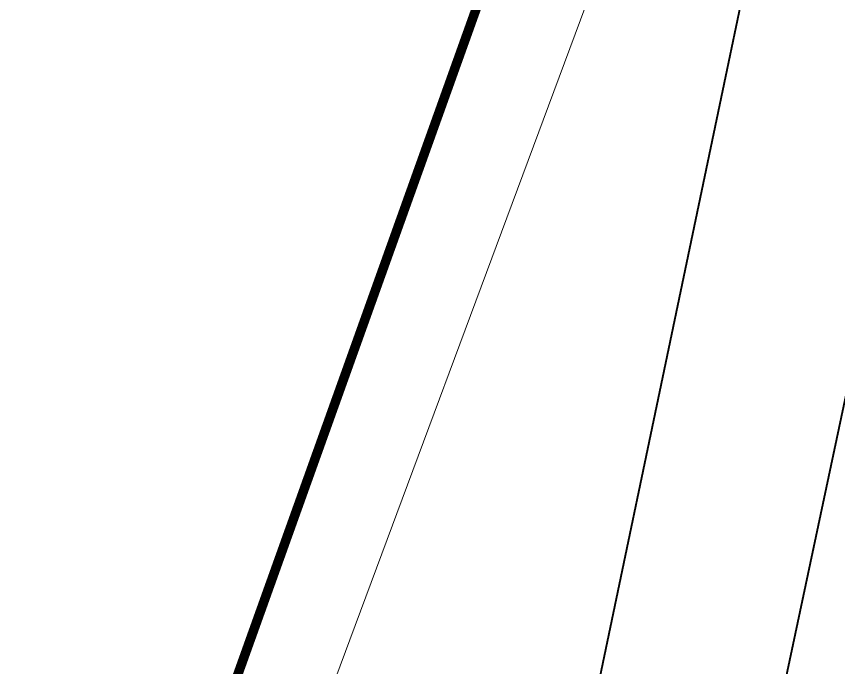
# Model space of a CAD drawing. Header units: inches. Extents: x 350994 to 353538, y 1581369 to 1583842.
# Drawn here: x 351503.61 to 351512.32, y 1583685.63 to 1583692.53 of the extents above; entities that cross this region are included whole.
import ezdxf

# ---------------------------------------------------------------- set-up
doc = ezdxf.new("R2010")
doc.units = ezdxf.units.IN
doc.header["$MEASUREMENT"] = 0
doc.linetypes.add('1', pattern=[0])
doc.linetypes.add('DASHDOTX2', pattern=[2, 1, -0.5, 0, -0.5])
for name, color, linetype in [('CULVERT', 255, '1'), ('EP TF', 5, 'Continuous'), ("ROAD'S", 1, '1')]:
    doc.layers.add(name, color=color, linetype=linetype)
doc.styles.get("Standard").update_dxf_attribs({"font": 'arial.ttf'})
doc.linetypes.add('SILT_FENCE', pattern='A,0.5,-0.2,["EP",Standard,S=0.1,R=0,X=-0.1,Y=-0.05],-0.2', length=0.9)

msp = doc.modelspace()

# ---------------------------------------------------------------- linework, layer by layer
at = {"layer": 'CULVERT', "color": 250, "linetype": 'DASHDOTX2', "lineweight": 5, "ltscale": 2, "const_width": 0.02}
for points in [[(351520.3094, 1583735.7862), (351501.2439, 1583644.6871)], [(351506.0646, 1583658.6863), (351522.2513, 1583734.9346)]]:
    msp.add_lwpolyline(points, dxfattribs=at)
at = {"layer": 'EP TF', "color": 252, "linetype": 'SILT_FENCE', "lineweight": 5, "ltscale": 6, "elevation": 98.4574}
msp.add_lwpolyline([(351496.8695, 1583648.6385), (351504.8258, 1583679.6922), (351516.056, 1583709.8906)], dxfattribs=at)
at = {"layer": "ROAD'S", "lineweight": 5, "const_width": 0.1}
msp.add_lwpolyline([(351690.5648, 1583577.2087), (351686.8715, 1583577.9201), (351641.8939, 1583602.6785), (351604.2634, 1583623.777), (351567.0398, 1583644.1442), (351504.0342, 1583680.1872), (351511.0589, 1583699.8095), (351514.0616, 1583701.3515), (351516.836, 1583701.4215), (351523.1642, 1583698.1974), (351585.9109, 1583663.8257)], dxfattribs=at)

doc.saveas('drawing.dxf')
